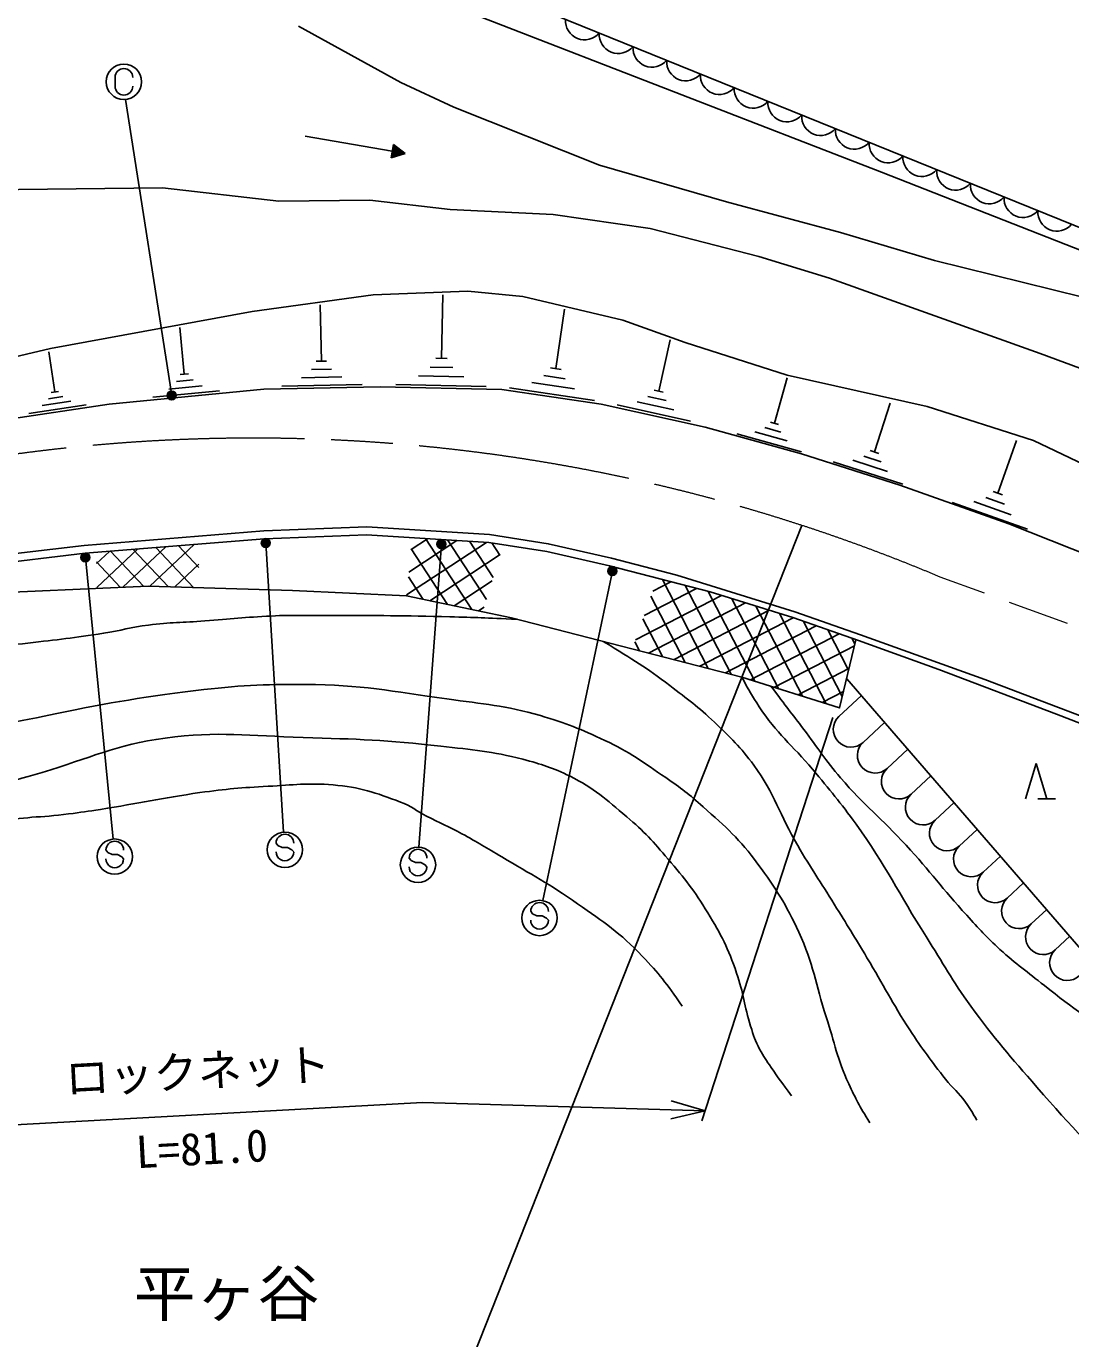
# Model space of a CAD drawing. Units: millimetres at full size, sheet at 1:1000; details may follow other scales. Extents: x 40000 to 680000, y 20000 to 380000.
# Drawn here: x 199950 to 259032, y 262924 to 337175 of the extents above; entities that cross this region are included whole.
import ezdxf
from ezdxf.enums import TextEntityAlignment as Align

# ---------------------------------------------------------------- set-up
doc = ezdxf.new("R2010")
doc.units = ezdxf.units.MM
doc.header["$LTSCALE"] = 1000
doc.header["$PDMODE"] = 32
doc.header["$PDSIZE"] = 500
doc.linetypes.add('CHAIN', pattern=[18.5, 12, -1.5, 3.5, -1.5])
for name, color, linetype, lineweight in [('M-BGD', 7, 'Continuous', 25), ('M-BMK', 2, 'CHAIN', 13), ('M-STR-STRC', 7, 'Continuous', 25)]:
    doc.layers.add(name, color=color, linetype=linetype, lineweight=lineweight)
doc.styles.add('@ＭＳ ゴシック', font='')
doc.styles.add('ＭＳ ゴシック', font='')
doc.styles.get('@ＭＳ ゴシック').set_extended_font_data('@MS Gothic')
doc.styles.get('ＭＳ ゴシック').set_extended_font_data('MS Gothic')

msp = doc.modelspace()

# ---------------------------------------------------------------- hatches: boundary and pattern name
at = {"layer": 'M-BGD'}
h = msp.add_hatch(dxfattribs=at)
h.set_pattern_fill('USER', color=256, style=0, pattern_type=2)
h.set_pattern_definition([(213.18304, (189192313, -367068178), (547.31549, -836.92637), []), (303.18304, (189192313, -367068178), (836.92637, 547.31549), [])])
h.paths.add_polyline_path([(225782, 304045), (221453, 304951), (221793, 308237), (226111, 307970), (226917, 307844)])
h = msp.add_hatch(dxfattribs=at)
h.set_pattern_fill('USER', color=256, style=0, pattern_type=2)
h.set_pattern_definition([(223.29302, (189174275, -367067135), (685.72963, -727.85636), []), (313.29302, (189174275, -367067135), (727.85636, 685.72963), [])])
h.paths.add_polyline_path([(209676, 305422), (206851, 305506), (203951, 305374), (203903, 307408), (209752, 307882)])
h = msp.add_hatch(dxfattribs=at)
h.set_pattern_fill('USER', color=256, style=0, pattern_type=2)
h.set_pattern_definition([(207.40493, (189210521, -367069353), (460.27615, -887.7758), []), (297.40493, (189210521, -367069353), (887.7758, 460.27615), [])])
h.paths.add_polyline_path([(245956, 298608), (240431, 300360), (234239, 301950), (235642, 305948), (238643, 305172), (241930, 304151), (243196, 303758), (246876, 302472)])

# ---------------------------------------------------------------- linework, layer by layer
for p, q in [((215725, 330960), (220651, 330108)), ((220715, 330477), (220587, 329738)), ((220707, 330428), (220805, 330411)), ((220711, 330453), (220760, 330444)), ((221390, 329980), (220715, 330477)), ((220405, 330151), (220651, 330108)), ((220587, 329738), (221390, 329980)), ((220592, 329763), (220641, 329755)), ((220596, 329788), (220695, 329771)), ((220600, 329812), (220748, 329787)), ((220604, 329837), (220802, 329803)), ((220609, 329862), (220855, 329819)), ((220613, 329886), (220909, 329835)), ((220617, 329911), (220962, 329851)), ((220622, 329936), (221016, 329867)), ((220626, 329960), (221069, 329883)), ((220630, 329985), (221123, 329900)), ((220634, 330009), (221176, 329916)), ((220639, 330034), (221230, 329932)), ((220643, 330059), (221283, 329948)), ((220647, 330083), (221337, 329964)), ((220651, 330108), (221390, 329980)), ((220656, 330133), (221345, 330013)), ((220660, 330157), (221300, 330046)), ((220664, 330182), (221255, 330080)), ((220668, 330206), (221210, 330113)), ((220673, 330231), (221165, 330146)), ((220677, 330256), (221120, 330179)), ((220681, 330280), (221075, 330212)), ((220685, 330305), (221030, 330245)), ((220690, 330330), (220985, 330279)), ((220694, 330354), (220940, 330312)), ((220698, 330379), (220895, 330345)), ((220702, 330404), (220850, 330378)), ((223442, 318394), (223521, 321978)), ((216643, 318225), (216571, 321410)), ((229899, 317804), (230400, 321170)), ((208890, 317495), (208638, 320128)), ((235727, 316534), (236368, 319436)), ((201572, 316490), (201233, 318765)), ((216927, 318231), (216358, 318219)), ((224071, 317868), (222791, 317896)), ((223762, 318387), (223122, 318401)), ((230200, 317759), (229599, 317849)), ((209396, 317164), (208456, 317074)), ((209125, 317518), (208655, 317473)), ((217800, 317340), (215525, 317290)), ((217222, 317783), (216084, 317757)), ((224699, 317342), (222140, 317398)), ((230429, 317234), (229227, 317413)), ((242280, 314711), (242991, 317278)), ((201775, 316521), (201369, 316460)), ((210879, 316547), (207118, 316187)), ((209902, 316833), (208022, 316653)), ((218948, 316911), (214398, 316809)), ((225968, 316802), (220848, 316914)), ((232089, 316004), (227281, 316719)), ((230958, 316664), (228554, 317021)), ((235986, 316477), (235467, 316591)), ((203341, 315758), (200092, 315274)), ((202481, 315962), (200856, 315720)), ((202026, 316226), (201214, 316105)), ((237524, 314832), (233379, 315749)), ((236580, 315476), (234507, 315934)), ((236153, 316005), (235117, 316234)), ((247938, 313091), (248821, 315851)), ((243808, 313102), (240141, 314119)), ((242993, 313723), (241160, 314232)), ((242636, 314217), (241720, 314471)), ((242509, 314647), (242051, 314774)), ((254905, 310756), (255959, 313733)), ((248671, 311987), (246700, 312618)), ((248305, 312539), (247319, 312855)), ((248184, 313012), (247692, 313170)), ((249531, 311278), (245589, 312539)), ((255286, 310143), (254223, 310519)), ((255171, 310662), (254639, 310850)), ((256580, 308728), (252327, 310233)), ((255667, 309529), (253541, 310282)), ((243823, 308936), (219680, 247898)), ((245922, 298126), (247196, 299306)), ((238173, 275261), (245567, 298060)), ((247282, 296659), (248506, 297793)), ((248641, 295192), (249815, 296280)), ((256472, 293466), (257072, 295466)), ((257072, 295466), (257672, 293466)), ((250001, 293725), (251125, 294766)), ((258172, 293466), (257172, 293466)), ((251360, 292258), (252434, 293253)), ((252720, 290791), (253743, 291740)), ((254079, 289324), (255053, 290226)), ((255439, 287857), (256362, 288713)), ((256798, 286391), (257672, 287200)), ((258158, 284924), (258985, 285690)), ((222366, 276287), (197195, 274914)), ((222366, 276287), (238353, 275817)), ((238353, 275817), (236438, 276391)), ((236407, 275356), (238353, 275817))]:
    msp.add_line(p, q, dxfattribs=at)
for points in [[(385389, 277964), (339755, 294519), (292391, 311621), (248320, 328915), (225744, 337664), (221489, 340871), (222568, 341888)], [(222568, 341888), (226637, 339113), (287710, 314375), (341837, 295280), (383567, 280379)], [(266480, 321789), (259711, 321849), (251327, 323915), (246004, 325498), (239558, 327233), (232370, 329320), (224138, 332605), (221139, 333991), (215351, 337170)], [(340658, 284340), (338468, 285687), (336459, 287104), (334778, 288124), (329110, 290442), (316664, 295018), (308665, 297439), (295286, 303307), (280270, 309077), (275125, 311282), (268979, 313745), (265048, 315786), (257307, 318670), (245387, 322925), (241385, 324143), (235251, 325728), (229751, 326524), (223935, 326810), (219379, 327344), (214229, 327281), (207656, 328028), (191371, 327845)], [(296983, 297265), (286373, 301042), (278670, 304471), (278010, 305089), (273868, 307088), (271560, 307933), (267025, 309345), (262261, 311188), (256917, 313732), (250916, 315655), (242988, 317435), (237226, 319290), (233696, 320541), (228046, 321882), (224920, 322181), (219575, 321975), (212732, 321030), (201327, 318940), (194828, 317409)], [(429083, 267723), (417830, 266389), (410864, 265813), (401134, 265500), (390044, 265672), (383972, 266028), (375081, 267168), (365600, 269099), (357181, 271341), (350082, 273616), (304557, 290124), (299672, 290635), (265136, 305217), (255525, 309025), (249357, 311208), (243798, 312986), (238360, 314494), (232479, 315794), (226847, 316632), (219963, 316784), (213390, 316637), (204635, 315799), (198843, 314936)], [(291160, 286050), (274854, 292359), (254168, 300228), (247137, 302752), (243416, 304056), (236749, 306126), (233050, 307083), (229481, 307898), (226160, 308418), (219206, 308848), (213395, 308628), (203231, 307805), (197564, 307136)], [(290990, 285580), (258223, 298258), (251563, 300791), (247020, 302422), (243306, 303724), (238643, 305172), (232944, 306645), (229396, 307456), (226111, 307970), (219201, 308397), (213421, 308179), (203275, 307357), (197624, 306690)], [(246876, 302472), (245956, 298608), (240431, 300360), (227403, 303706), (221453, 304951), (215015, 305263), (206851, 305506), (196595, 305038), (194585, 304438), (188678, 303265), (177948, 299604), (169038, 296568), (168408, 297799)], [(267846, 294535), (261304, 283002), (246370, 300262)]]:
    msp.add_lwpolyline(points, dxfattribs=at)
for centre, radius, start, end in [((231533, 337488), 1082, 175.805, 320.09199), ((233442, 336715), 1082, 175.805, 320.09199), ((235350, 335942), 1082, 175.805, 320.09199), ((237259, 335169), 1082, 175.805, 320.09199), ((239167, 334396), 1082, 175.805, 320.09199), ((241076, 333623), 1082, 175.805, 320.09199), ((242984, 332850), 1082, 175.805, 320.09199), ((244893, 332077), 1082, 175.805, 320.09199), ((246801, 331303), 1082, 175.805, 320.09199), ((248710, 330530), 1082, 175.805, 320.09199), ((250618, 329757), 1082, 175.805, 320.09199), ((252527, 328984), 1082, 175.805, 320.09199), ((254435, 328211), 1082, 175.805, 320.09199), ((256344, 327438), 1082, 175.805, 320.09199), ((258252, 326665), 1082, 175.805, 320.09199), ((246602, 297392), 1000, 132.82418, 312.82418), ((247962, 295925), 1000, 132.82418, 312.82418), ((249321, 294458), 1000, 132.82418, 312.82418), ((250681, 292992), 1000, 132.82418, 312.82418), ((252040, 291525), 1000, 132.82418, 312.82418), ((253400, 290058), 1000, 132.82418, 312.82418), ((254759, 288591), 1000, 132.82418, 312.82418), ((256119, 287124), 1000, 132.82418, 312.82418), ((257478, 285657), 1000, 132.82418, 312.82418), ((258838, 284190), 1000, 132.82418, 312.82418)]:
    msp.add_arc(centre, radius, start, end, dxfattribs=at)
for points, knots in [([(227725, 303623), (225883, 303708), (225402, 303722), (223912, 303766), (221294, 303842), (219826, 303833), (217207, 303833), (215879, 303834), (215133, 303875), (213806, 303811), (212335, 303741), (211514, 303640), (210046, 303532), (208802, 303439), (208098, 303460), (206862, 303297), (205862, 303166), (205318, 302995), (204322, 302838), (202658, 302575), (201718, 302474), (200045, 302275), (198400, 302079), (197456, 302145), (195826, 301848), (194063, 301526), (193080, 301256), (191409, 300607), (189201, 299751), (188010, 299140), (185942, 297987), (184698, 297294), (183978, 296926), (182848, 296061), (181598, 295105), (181063, 294368), (179816, 293409), (178734, 292575), (178084, 292164), (176922, 291446), (175943, 290840), (175349, 290577), (174366, 289977), (173637, 289531), (173199, 289321), (172523, 288799), (170939, 287577), (170115, 286811), (168651, 285448), (167742, 284602), (167309, 284047), (166371, 283233), (165239, 282249), (164486, 281845), (163321, 280901), (161817, 279681), (160953, 279015), (159570, 277659), (158246, 276360), (157576, 275561), (156332, 274185), (154655, 272330), (153694, 271308), (152115, 269370), (150433, 267306), (149579, 266078), (148040, 263906), (146477, 261701), (145990, 260949), (144181, 258163)], [0, 0, 0, 0, 1, 1, 1, 2, 2, 2, 3, 3, 3, 4, 4, 4, 5, 5, 5, 6, 6, 6, 7, 7, 7, 8, 8, 8, 9, 9, 9, 10, 10, 10, 11, 11, 11, 12, 12, 12, 13, 13, 13, 14, 14, 14, 15, 15, 15, 16, 16, 16, 17, 17, 17, 18, 18, 18, 19, 19, 19, 20, 20, 20, 21, 21, 21, 22, 22, 22, 23, 23, 23, 23]), ([(253713, 275281), (253445, 275776), (253351, 275928), (253078, 276316), (252695, 276863), (252366, 277080), (251954, 277606), (251124, 278668), (250663, 279270), (249927, 280399), (248916, 281952), (248464, 282893), (247506, 284480), (246791, 285666), (246385, 286328), (245657, 287507), (244855, 288806), (244361, 289507), (243588, 290823), (242563, 292566), (242299, 293733), (241107, 295367), (240346, 296410), (239809, 296914), (238874, 297804), (237953, 298681), (237372, 299102), (236359, 299872), (234951, 300942), (234406, 301251), (232587, 302375)], [0, 0, 0, 0, 1, 1, 1, 2, 2, 2, 3, 3, 3, 4, 4, 4, 5, 5, 5, 6, 6, 6, 7, 7, 7, 8, 8, 8, 9, 9, 9, 10, 10, 10, 10]), ([(390705, 235811), (389425, 236959), (389013, 237312), (387828, 238140), (386479, 239083), (385629, 239470), (384175, 240241), (382539, 241108), (381617, 241604), (379882, 242250), (377042, 243307), (375292, 243385), (372359, 244148), (368155, 245241), (365793, 245829), (361609, 246999), (356497, 248429), (353643, 249269), (348560, 250800), (343362, 252366), (340497, 253392), (335302, 254970), (333148, 255624), (331955, 256045), (329775, 256605), (326189, 257527), (324177, 258057), (320533, 258713), (315990, 259531), (313395, 259681), (308803, 260149), (304699, 260567), (302392, 260714), (298280, 261041), (293977, 261383), (291578, 261866), (287261, 261881), (285312, 261888), (284233, 261596), (282291, 261425), (281180, 261328), (280560, 261143), (279446, 261186), (277558, 261260), (276424, 261297), (274683, 262031), (272270, 263048), (271020, 263896), (268935, 265480), (266220, 267542), (264943, 269000), (262522, 271402), (260334, 273573), (259142, 274828), (257121, 277156), (255606, 278900), (254745, 279874), (253383, 281740), (252307, 283215), (251833, 284130), (250853, 285671), (249283, 288140), (248602, 289654), (246892, 292028), (245986, 293286), (245418, 293946), (244426, 295137), (243266, 296531), (242398, 297147), (241417, 298673), (241005, 299315), (240842, 299556), (240431, 300360)], [0, 0, 0, 0, 1, 1, 1, 2, 2, 2, 3, 3, 3, 4, 4, 4, 5, 5, 5, 6, 6, 6, 7, 7, 7, 8, 8, 8, 9, 9, 9, 10, 10, 10, 11, 11, 11, 12, 12, 12, 13, 13, 13, 14, 14, 14, 15, 15, 15, 16, 16, 16, 17, 17, 17, 18, 18, 18, 19, 19, 19, 20, 20, 20, 21, 21, 21, 22, 22, 22, 23, 23, 23, 24, 24, 24, 24]), ([(247662, 275146), (247056, 276130), (246887, 276459), (246472, 277343), (245809, 278754), (245689, 279646), (245203, 281127), (244589, 282994), (244484, 284133), (243656, 285916), (242915, 287512), (242375, 288359), (241335, 289779), (240300, 291193), (239544, 291857), (238235, 293022), (237454, 293717), (236990, 294081), (236126, 294668), (234823, 295554), (234109, 296100), (232683, 296770), (231304, 297418), (230508, 297750), (229045, 298175), (227026, 298761), (225828, 298826), (223747, 299119), (220632, 299558), (218882, 299920), (215737, 299939), (213317, 299954), (211953, 299887), (209551, 299594), (206177, 299183), (204298, 298840), (200970, 298147), (198563, 297646), (197170, 297490), (194846, 296685), (192263, 295789), (190851, 295123), (188505, 293718), (184939, 291584), (183070, 290159), (179845, 287537), (178025, 286056), (177085, 285132), (175357, 283544), (173315, 281668), (172673, 281028), (170232, 278631)], [0, 0, 0, 0, 1, 1, 1, 2, 2, 2, 3, 3, 3, 4, 4, 4, 5, 5, 5, 6, 6, 6, 7, 7, 7, 8, 8, 8, 9, 9, 9, 10, 10, 10, 11, 11, 11, 12, 12, 12, 13, 13, 13, 14, 14, 14, 15, 15, 15, 16, 16, 16, 17, 17, 17, 17]), ([(398373, 236036), (397774, 236994), (397549, 237276), (396969, 238032), (395633, 239770), (394666, 240573), (393006, 242005), (391101, 243648), (389872, 244390), (387692, 245646), (385545, 246884), (384289, 247523), (381957, 248362), (380044, 249050), (378923, 249297), (376947, 249772), (373308, 250648), (371217, 250902), (367572, 251755), (364934, 252373), (363469, 252774), (360855, 253490), (359198, 253944), (358259, 254170), (356629, 254716), (354354, 255477), (353249, 256380), (350941, 257037), (349282, 257509), (348294, 257537), (346628, 257983), (343120, 258922), (341281, 259866), (337799, 260897), (334472, 261882), (332565, 262277), (329218, 263190), (326950, 263808), (325717, 264308), (323417, 264795), (322032, 265089), (321209, 264946), (319814, 265190), (318918, 265346), (318421, 265471), (317550, 265731), (316206, 266131), (315526, 266573), (314182, 266976), (312624, 267442), (311702, 267518), (310100, 267796), (308121, 268140), (306979, 268146), (305016, 268573), (304074, 268778), (303597, 269104), (302647, 269267), (301718, 269427), (301183, 269406), (300241, 269446), (296145, 269616), (293841, 269370), (289747, 269568), (286019, 269747), (283931, 269956), (280235, 270466), (278176, 270749), (277018, 270910), (274993, 271375), (273389, 271744), (272444, 271853), (270937, 272513), (268894, 273408), (267894, 274231), (266138, 275605), (264350, 277004), (263583, 278061), (261859, 279538), (260236, 280929), (259215, 281571), (257544, 282904), (256554, 283693), (255964, 284095), (255029, 284948), (254251, 285659), (253863, 286109), (253149, 286884), (251765, 288389), (251104, 289334), (249723, 290842), (248320, 292374), (247366, 293076), (246014, 294653), (245140, 295672), (244747, 296321), (243935, 297389), (243207, 298347), (242979, 298646), (242069, 299841)], [0, 0, 0, 0, 1, 1, 1, 2, 2, 2, 3, 3, 3, 4, 4, 4, 5, 5, 5, 6, 6, 6, 7, 7, 7, 8, 8, 8, 9, 9, 9, 10, 10, 10, 11, 11, 11, 12, 12, 12, 13, 13, 13, 14, 14, 14, 15, 15, 15, 16, 16, 16, 17, 17, 17, 18, 18, 18, 19, 19, 19, 20, 20, 20, 21, 21, 21, 22, 22, 22, 23, 23, 23, 24, 24, 24, 25, 25, 25, 26, 26, 26, 27, 27, 27, 28, 28, 28, 29, 29, 29, 30, 30, 30, 31, 31, 31, 32, 32, 32, 33, 33, 33, 33]), ([(243236, 276674), (242673, 277432), (242515, 277634), (242089, 278275), (241827, 278670), (241647, 278875), (241434, 279299), (241190, 279786), (241090, 280079), (240925, 280598), (240554, 281759), (240532, 282464), (240133, 283615), (239651, 285011), (239266, 285762), (238501, 287025), (237739, 288285), (237214, 288935), (236255, 290054), (235402, 291049), (234919, 291617), (233914, 292458), (232734, 293445), (232089, 294067), (230708, 294745), (229714, 295233), (229112, 295425), (228040, 295705), (226262, 296170), (225219, 296233), (223394, 296448), (220369, 296806), (218656, 296839), (215612, 296940), (212563, 297041), (210827, 297301), (207803, 296906), (205009, 296540), (203557, 295765), (200856, 294965), (198639, 294309), (197366, 294020), (195208, 293189), (193154, 292398), (192044, 291838), (190114, 290778), (188305, 289785), (187391, 289055), (185726, 287836), (184893, 287225), (184473, 286821), (183644, 286204), (182255, 285171), (181371, 284740), (179995, 283691), (178660, 282674), (178220, 282287), (176699, 280936)], [0, 0, 0, 0, 1, 1, 1, 2, 2, 2, 3, 3, 3, 4, 4, 4, 5, 5, 5, 6, 6, 6, 7, 7, 7, 8, 8, 8, 9, 9, 9, 10, 10, 10, 11, 11, 11, 12, 12, 12, 13, 13, 13, 14, 14, 14, 15, 15, 15, 16, 16, 16, 17, 17, 17, 18, 18, 18, 19, 19, 19, 19]), ([(237053, 281736), (236111, 283097), (235767, 283540), (234794, 284566), (233529, 285900), (232646, 286478), (231141, 287534), (229529, 288665), (228539, 289169), (226850, 290182), (225976, 290706), (225488, 291002), (224595, 291493), (223829, 291915), (223369, 292094), (222591, 292495), (222012, 292794), (221732, 293058), (221121, 293286), (219679, 293824), (218835, 294126), (217302, 294255), (215874, 294376), (215064, 294256), (213633, 294179), (212122, 294098), (211274, 294027), (209775, 293818), (207566, 293510), (206347, 293220), (204145, 292868), (203445, 292756), (203051, 292707), (202348, 292611), (200741, 292392), (199800, 292498), (198227, 292100), (196824, 291744), (196054, 291458), (194727, 290880), (193481, 290337), (192772, 290020), (191654, 289249), (190451, 288421), (189945, 287737), (188773, 286864), (187976, 286270), (187469, 286023), (186656, 285452), (185889, 284913), (185641, 284726), (184722, 284028)], [0, 0, 0, 0, 1, 1, 1, 2, 2, 2, 3, 3, 3, 4, 4, 4, 5, 5, 5, 6, 6, 6, 7, 7, 7, 8, 8, 8, 9, 9, 9, 10, 10, 10, 11, 11, 11, 12, 12, 12, 13, 13, 13, 14, 14, 14, 15, 15, 15, 16, 16, 16, 17, 17, 17, 17])]:
    msp.add_open_spline(points, degree=3, knots=knots, dxfattribs=at)
at = {"layer": 'M-BMK'}
msp.add_lwpolyline([(344598, 271311), (271535, 298753), (251644, 306016)], dxfattribs=at)
msp.add_arc((212786, 213874), 100000, 67.13406, 121.07289, dxfattribs=at)
at = {"layer": 'M-STR-STRC'}
for p, q in [((204972, 334282), (204972, 333782)), ((208176, 316288), (205570, 333036)), ((214506, 291587), (213497, 307943)), ((223431, 307881), (222152, 290737)), ((203295, 307125), (204861, 291192)), ((229167, 287710), (233103, 306355)), ((204460, 290575), (204565, 290439)), ((204565, 290439), (204811, 290327)), ((204811, 290327), (205111, 290325)), ((205111, 290325), (205356, 290186)), ((214084, 290968), (214190, 290832)), ((214190, 290832), (214435, 290720)), ((214435, 290720), (214735, 290718)), ((214735, 290718), (214980, 290579)), ((214980, 290579), (215080, 290461)), ((205356, 290186), (205456, 290068)), ((221613, 290117), (221719, 289981)), ((221719, 289981), (221964, 289869)), ((221964, 289869), (222264, 289867)), ((222264, 289867), (222509, 289727)), ((222509, 289727), (222609, 289609)), ((228487, 287106), (228593, 286969)), ((228593, 286969), (228838, 286858)), ((228838, 286858), (229139, 286855)), ((229139, 286855), (229384, 286716)), ((229384, 286716), (229483, 286598))]:
    msp.add_line(p, q, dxfattribs=at)
for centre, radius in [((205472, 334032), 1000), ((208176, 316288), 250), ((208176, 316288), 200), ((208176, 316288), 150), ((208176, 316288), 100), ((208176, 316288), 50), ((208176, 316288), 20), ((213497, 307943), 250), ((213497, 307943), 200), ((213497, 307943), 150), ((213497, 307943), 100), ((213497, 307943), 50), ((213497, 307943), 20), ((223431, 307881), 250), ((223431, 307881), 200), ((223431, 307881), 150), ((223431, 307881), 100), ((223431, 307881), 50), ((223431, 307881), 20), ((203295, 307125), 250), ((203295, 307125), 200), ((203295, 307125), 150), ((203295, 307125), 100), ((203295, 307125), 50), ((203295, 307125), 20), ((233103, 306355), 250), ((233103, 306355), 200), ((233103, 306355), 150), ((233103, 306355), 100), ((233103, 306355), 50), ((233103, 306355), 20), ((204957, 290197), 1000), ((214581, 290589), 1000), ((222110, 289738), 1000), ((228984, 286727), 1000)]:
    msp.add_circle(centre, radius, dxfattribs=at)
for centre, start, end in [((205472, 334282), 0, 180), ((205472, 333782), 180, 0), ((204960, 290572), 359.55488, 179.55488), ((214584, 290964), 359.55488, 179.55488), ((214580, 290464), 179.55488, 359.55488), ((222113, 290113), 359.55488, 179.55488), ((204956, 290072), 179.55488, 359.55488), ((222109, 289613), 179.55488, 359.55488), ((228987, 287102), 359.55488, 179.55488), ((228983, 286602), 179.55488, 359.55488)]:
    msp.add_arc(centre, 500, start, end, dxfattribs=at)
for p in [(208176, 316288), (213497, 307943), (223431, 307881), (203295, 307125), (233103, 306355)]:
    msp.add_point(p, dxfattribs=at)

# ---------------------------------------------------------------- texts
at = {"layer": 'M-BGD', "style": 'ＭＳ ゴシック'}
msp.add_text('ロックネット', height=1833, rotation=3.122, dxfattribs=at).set_placement((209726, 276599), align=Align.BOTTOM_CENTER)
at = {"layer": 'M-BGD', "style": '@ＭＳ ゴシック'}
msp.add_text('L=81.0', height=1833, rotation=3.122, dxfattribs=at).set_placement((209835, 274602), align=Align.TOP_CENTER)
at = {"layer": 'M-BGD', "style": 'ＭＳ ゴシック'}
msp.add_text('平ヶ谷', height=2566, dxfattribs=at).set_placement((211281, 265488), align=Align.MIDDLE_CENTER)

doc.saveas('drawing.dxf')
